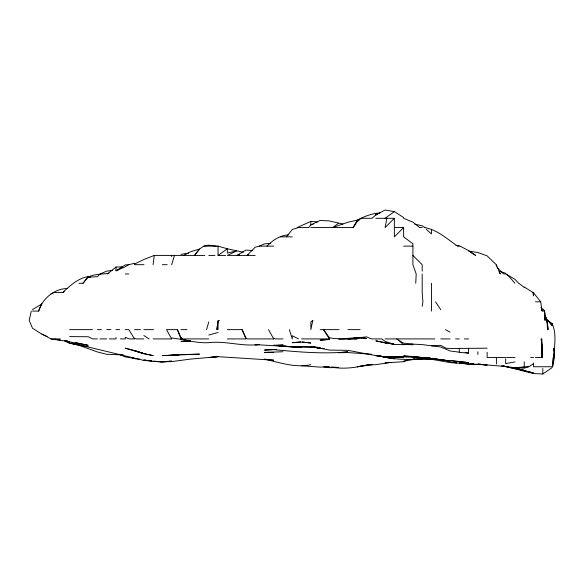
<?xml version="1.0" encoding="UTF-8"?>
<svg xmlns="http://www.w3.org/2000/svg" width="584" height="584" viewBox="0 0 584 584"><rect width="100%" height="100%" fill="white"/><g stroke="black" fill="none" stroke-linecap="round" stroke-linejoin="round"><path stroke-width="0.88" d="M541.66 345.662L541.711 338.917L542.419 357.474L535.389 357.474M415.735 283.247L416.195 273.969L412.91 264.691L412.91 243.747L403.624 236.848L403.624 227.57L394.353 227.57M552.61 366.752L553.296 357.474L552.595 366.752L554.442 357.474L553.756 348.195L553.822 350.728M153.103 264.691L154.3 255.412L204.75 255.412M422.188 306.366L422.918 301.804L422.188 292.526L422.188 273.969M386.9 218.292L385.104 227.57L394.353 218.292L375.789 218.292M31.288 311.082L29.2 320.361L32.478 328.193L41.763 334.055L51.034 338.917L60.32 338.917M206.546 329.639L208.773 321.93M171.66 264.691L174.507 255.412M32.478 311.082L38.654 311.082C42.23 298.782 54.224 288.708 67.065 288.554M38.654 311.082L41.763 303.789M310.841 227.57L353.137 227.57L357.233 220.139C364.314 216.452 371.957 213.343 380.009 212.985M353.137 227.57L357.233 221.672L360.948 218.292L372.096 218.292L375.789 214.934L385.068 210.028L394.353 211.583L403.624 217.547L403.624 218.292L412.91 222.154L419.619 227.57L422.188 227.57M78.869 283.247L83.037 283.247L88.155 276.582L90.681 277.035M286.408 236.848L292.285 229.454L298.65 227.57L308.71 227.57L310.841 224.884L320.12 220.431L329.398 220.949L342.896 224.066M83.037 283.247L88.155 277.188C94.674 273.582 102.185 274.538 108.967 273.217M403.624 227.57L394.353 236.848L394.353 218.292M53.823 292.526L62.722 292.526C70.073 285.62 77.891 278.342 88.155 276.582L88.155 277.188L97.433 276.685L100.112 273.969L106.711 271.151L112.617 270.334M266.99 246.134C272.721 240.097 280.4 235.111 288.912 234.863M219.445 320.361L218.051 321.499L216.89 329.639L218.051 320.361L218.051 329.639M107.412 273.969L115.99 267.027L122.735 266.866M385.068 218.292L394.353 211.583M183.639 255.412L190.216 251.872L199.494 249.069L194.516 255.412L199.494 249.069L203.75 246.134L218.051 246.134L218.051 255.412L227.337 248.769L243.36 252.266M338.676 223.219L332.559 227.57L347.954 222.219L359.766 219.635M480.391 364.124L477.858 364.19L505.693 366.518L533.528 373.57L542.806 373.972L552.084 367.65M533.528 363.715L528.717 366.752L524.25 368.168L514.971 367.628M62.722 292.526L64.255 291.606M134.546 263.289L128.779 264.691L125.268 266.786L115.99 270.801L115.99 267.027M32.478 309.557L41.763 304.038M248.587 254.551L247.127 255.412L255.172 247.236L259.369 246.134L264.45 243.878L270.356 243.462M414.355 358.926L412.91 359.649L403.624 361.094M297.176 227.57L310.841 221.373L317.587 221.986M134.546 264.063L143.825 259.522L154.3 255.412M407.493 359.941L403.624 361.7L385.068 362.898L389.287 362.365M118.311 269.808L115.99 270.801L125.268 264.917L128.779 264.691M51.034 293.876L54.37 292.526M239.425 254.682L237.002 255.412L245.893 250.105L252.638 250.521M313.374 224.154L310.841 224.884L310.841 221.373M208.773 335.041L218.051 332.493M377.476 214.503L375.789 214.934L375.789 213.313M203.75 246.134L208.773 245.163L216.328 246.134M390.973 362.343L375.789 364.686L366.511 364.927L369.044 364.73M514.971 361.919L505.693 363.591L505.693 358.751M362.299 365.869L357.233 366.752L372.417 364.715M363.985 365.569L365.672 365.277C354.393 367.84 342.516 369.322 331.084 367.015M180.938 254.361L188.53 253.222M275.414 349.48L264.45 350.064L276.254 349.539M159.848 361.773L171.66 361.606L190.216 359.131L218.051 356.663L273.728 360.204L264.45 359.16C279.663 362.481 295.066 368.146 310.841 364.708M310.841 338.917L329.398 338.917L323.543 329.639L329.398 337.734C341.618 340.53 354.101 336.333 366.511 338.406C357.174 337.085 348.02 339.924 338.676 339.165M259.384 344.48C242.44 346.859 225.774 340.647 208.773 342.655C196.122 343.428 183.982 339.238 171.66 338.026L171.66 338.917L153.103 338.917M329.398 339.304L320.12 340.224L329.398 339.421M347.954 338.654L357.072 338.917L347.954 338.917L357.233 338.019M300.724 341.91L292.285 342.706L301.563 342.034L310.841 343.034L302.41 341.939M259.384 344.407L255.172 344.779L259.384 344.618M347.954 338.917L366.511 336.851L371.424 338.917L381.754 338.917L385.068 341.355L394.353 344.385L403.624 344.684L412.91 344.137L422.188 344.589L440.745 347.02L450.023 350.947L459.301 352.188M178.412 354.78L171.66 355.262L199.494 354.13L180.938 354.597M273.728 352.393L264.45 352.393L283.006 351.75M190.216 340.786L180.938 341.37L190.216 341.085L180.938 338.917L177.368 329.639L166.484 329.639L171.66 338.917M431.466 345.845L440.745 345.319L445.972 348.195L450.023 348.502L487.136 348.195M516.658 367.54L524.25 367.132L514.971 367.73L505.693 366.518M482.077 364.467L468.58 364.343L459.301 363.029M259.384 344.538L255.172 344.618L287.226 346.458M69.598 336.596L88.155 336.742L92.834 338.917L97.433 338.917M280.459 236.848L292.285 236.848M259.369 246.134L273.728 246.134M403.624 246.134L412.91 246.134M459.301 246.134L457.659 246.134C447.081 239.09 437.555 229.673 424.4 227.57M208.773 255.412L214.927 255.412M218.051 255.412L225.665 255.412M255.172 255.412L227.337 255.412L236.615 250.952L227.337 253.047L227.337 248.769L218.051 246.134M134.546 264.691L144.022 264.691M162.381 264.691L167.185 264.691M125.268 273.969L128.779 273.969M505.693 273.969L503.707 273.969L497.079 267.706M535.528 301.804L540.718 301.804L541.989 311.082M543.412 311.082L544.58 311.082L544.967 320.361L544.485 311.082L546.222 320.361L545.602 318.674M547.58 320.361L546.96 320.361L548.099 329.639L547.055 320.361L545.281 316.491M69.598 329.639L92.469 329.639M97.433 329.639L101.477 329.639M106.711 329.639L110.967 329.639M115.99 329.639L119.676 329.639M125.268 329.639L128.838 329.639L134.546 338.917L129.254 338.917L125.268 337.333L125.268 338.917L120.289 338.917M134.546 329.639L140.51 329.639M143.825 329.639L153.548 329.639M180.938 329.639L186.924 329.639M227.337 329.639L242.148 329.639L245.893 337.837L247.28 338.917L273.728 338.917L273.728 338.311L275.349 338.917L283.006 338.917M320.12 329.639L339.1 329.639M347.954 329.639L360.109 329.639M99.995 338.917L106.711 338.917M109.31 338.917L115.99 338.917L115.99 337.413M143.825 338.917L136.32 338.917L134.546 338.231M208.773 338.917L183.062 338.917L180.938 337.486L177.368 329.639M227.337 338.917L235.936 338.917M236.615 338.917L245.893 338.917L242.148 329.639M301.563 338.917L310.279 338.917M385.068 338.917L434.846 338.917M440.745 338.917L450.023 338.917M455.593 338.917L459.301 338.917M464.368 338.917L468.58 338.917M496.415 357.474L487.136 357.474L487.136 352.327M496.889 357.474L505.693 357.474M506.547 357.474L514.971 357.474M530.717 357.474L533.528 357.474M528.41 366.752L524.25 366.752L524.25 361.825M552.084 366.752L533.528 366.752L533.528 363.029M292.285 346.655L310.841 347.02L320.12 347.984L310.841 347.224L317.587 347.553M403.624 356.926L385.068 356.817L375.789 355.598L347.954 350.342L329.398 350.093L310.841 346.356L320.12 348.195L310.841 346.641L314.214 347.02M416.29 357.496C402.807 356.335 389.178 357.766 375.789 355.598L385.068 357.072L380.009 356.028M423.874 357.985L422.188 357.956L423.874 358.043M371.577 354.254L347.954 352.583L338.676 352.714L347.954 351.875C323.244 354.13 298.351 351.999 273.728 349.626M477.858 364.131L487.136 365.022L450.023 362.606L423.028 357.7L431.466 358.642L403.624 355.919L411.216 356.379M314.214 346.83L310.841 346.714L317.587 347.414L315.9 347.21M435.679 359.656L412.91 359.182L422.188 358.992C406.909 360.036 391.455 359.467 376.636 355.349L378.322 355.678M403.624 344.377L412.91 344.801M414.611 357.474L416.392 357.547M419.662 357.7L422.188 357.809M460.141 362.971L465.207 363.255M287.226 346.363L273.728 345.297L292.285 347.137L301.563 346.947L288.912 346.597M456.768 362.708L450.863 362.35L456.768 362.832M123.582 354.941L106.711 354.305L97.433 351.969L78.869 345.268L69.598 343.217L64.97 340.873M470.266 363.569L473.639 363.817M153.103 361.255L158.162 361.642M468.58 348.195L468.58 353.108L459.301 352.371L459.301 348.195M412.91 357.328L431.466 359.197L423.028 357.722M459.301 362.927L465.207 363.416M332.771 367.029L338.676 367.518L329.398 367.664L323.777 366.752L329.398 366.803L320.12 367.117L301.563 365.788M139.605 359.138L134.546 358.7L132.05 357.78M460.141 362.934L465.207 363.394M320.12 347.984L310.841 347.071L289.752 346.589M412.91 344.137L403.624 343.173L396.719 338.917L403.624 344.684M440.745 359.598L450.023 361.387L440.745 359.802L450.023 360.875L424.86 357.474L429.817 357.992M154.789 361.182L158.162 361.532M160.695 361.788L171.66 361.116L162.381 362.109L143.825 360.401L88.155 346.998L69.598 343.115L64.707 340.822M146.358 360.277L143.825 359.999L146.358 360.343M149.73 360.642L151.417 360.824M284.693 346.027L287.226 346.305M455.929 245.47L459.301 245.864M133.67 358.196L125.268 356.948L119.078 354.24M322.426 348.305L324.171 348.517M385.068 342.91L393.506 343.983L385.068 342.903L375.789 340.83L394.353 344.385M51.034 339.034L60.32 340.238M148.044 360.569L151.417 361.029M440.745 359.912L424.86 357.474M385.068 357.269L394.353 358.868M432.306 358.291L433.992 358.554M435.679 358.817L437.372 359.08M465.207 352.517L468.58 353.108M88.155 346.735L71.285 343.144M501.474 365.81L524.25 370.387L514.971 368.307L524.25 370.731L514.971 368.19L533.528 372.986L524.25 370.679M54.509 339.107L88.155 345.312L75.497 342.501M414.596 224.088L422.188 225.833L424.977 227.57M132.05 357.678L133.714 358.094M66.218 340.808L69.598 341.888L66.335 340.808M516.658 368.241L523.41 370.409M500.634 271.626L505.693 273.268M524.25 287.036L533.528 292.788L540.718 301.804M41.763 334.055L47.173 336.464M298.526 338.917L292.285 335.734L292.285 338.917L289.336 329.639M460.017 246.134L468.58 250.543L475.683 255.412L470.711 252.368M445.446 329.639L450.023 332.092M506.467 274.414L514.971 279.313L518.694 283.247L524.25 287.335M143.825 335.508L149.117 338.917M552.084 323.58L547.741 320.361L552.084 325.456L552.084 323.58C557.041 334.106 554.07 346.254 554.012 357.474L553.917 354.101M541.485 310.016L542.806 311.082L540.981 307.213M426.327 229.308L431.466 233.943L431.466 229.548M412.91 255.412L422.188 264.691L422.188 271.188M506.773 273.969L514.971 283.247M547.894 320.361L552.084 325.456M542.806 308.739L544.58 311.082M435.569 301.804L440.745 309.717M499.028 271.669L500.335 273.969L496.415 264.939M268.501 329.639L273.728 338.917M545.317 316.521L547.405 320.361L547.471 329.639L547.055 320.361L545.12 316.521M532.893 292.526L533.528 295.884L533.528 292.788M541.638 348.195L542.419 357.474M496.356 266.282L496.232 264.691L487.136 255.865L477.858 252.536L468.58 251.069L468.58 250.543M542.806 368.46L542.806 373.972M496.415 358.087L496.415 364.007M477.858 351.802L477.858 354.481M431.466 283.247L431.466 311.082M329.398 337.734L329.398 338.917M180.938 337.486L180.938 338.917M171.66 255.412L171.66 256.617M542.047 348.195L541.835 357.474L542.127 348.195L541.229 338.917L542.047 348.195M312.82 320.361L310.841 329.639L310.841 322.025L312.82 320.361M209.444 357.474L208.773 357.561L218.051 356.642L209.444 357.474M179.251 354.758L162.381 355.656L179.251 354.751M283.006 345.027L273.728 345.421L283.006 345.027M403.624 356.729L385.068 356.685L403.624 356.729M468.58 363.701L466.893 363.562L468.58 363.701M459.301 361.503L450.023 360.613L468.58 362.635L459.301 361.503M422.188 357.554L413.764 356.576L422.188 357.554M153.103 355.612L143.825 353.634L134.546 350.663L143.825 353.634L153.103 355.612M134.546 350.568L125.268 348.195L143.825 353.634L134.546 350.568M504.846 366.27L503.16 365.839L504.846 366.299"/></g></svg>
